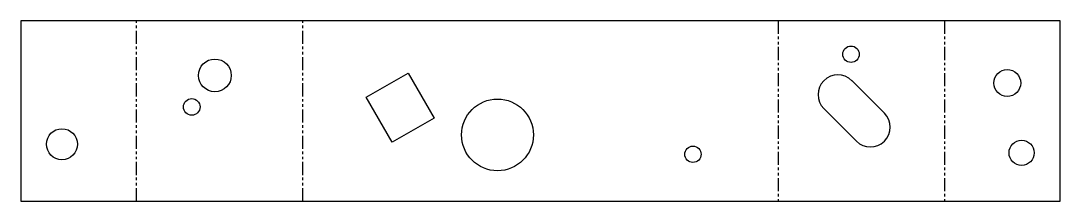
# Model space of a CAD drawing. Header units: millimetres. Extents: x -71 to 180, y 0 to 44.
import ezdxf

# ---------------------------------------------------------------- set-up
doc = ezdxf.new("R2010")
doc.units = ezdxf.units.MM
doc.linetypes.add('PHANTOM', pattern=[6.35, 3.175, -0.635, 0.635, -0.635, 0.635, -0.635])
doc.layers.add('BEND', color=7, linetype='Continuous')
doc.layers.add('CUT', color=7, linetype='Continuous')

msp = doc.modelspace()

# ---------------------------------------------------------------- linework, layer by layer
at = {"layer": 'BEND', "color": 4, "linetype": 'PHANTOM'}
for p, q in [((-43.28, 0), (-43.28, 43.72)), ((-3.14, 0), (-3.14, 43.72)), ((111.73, 43.72), (111.73, 0)), ((151.86, 43.72), (151.86, 0))]:
    msp.add_line(p, q, dxfattribs=at)
at = {"layer": 'CUT'}
for p, q in [((179.85, 43.72), (-71.27, 43.72)), ((-71.27, 43.72), (-71.27, 0)), ((179.85, 0), (179.85, 43.72)), ((12.17, 25.18), (22.3, 31.02)), ((22.3, 31.02), (28.59, 20.13)), ((129.51, 29.21), (137.39, 21.33)), ((18.46, 14.28), (12.17, 25.18)), ((28.59, 20.13), (18.46, 14.28)), ((130.62, 14.56), (122.74, 22.43)), ((-71.27, 0), (179.85, 0))]:
    msp.add_line(p, q, dxfattribs=at)
for centre, radius in [((129.31, 35.61), 1.99), ((-24.37, 30.49), 3.96), ((167.06, 28.64), 3.25), ((-29.97, 22.85), 2.02), ((43.9, 16.07), 8.69), ((-61.32, 13.82), 3.75), ((91.12, 11.37), 1.98), ((170.53, 11.73), 3.03)]:
    msp.add_circle(centre, radius, dxfattribs=at)
for centre, start, end in [((126.13, 25.82), 45, -135), ((134, 17.94), -135, 45)]:
    msp.add_arc(centre, 4.79, start, end, dxfattribs=at)

doc.saveas('drawing.dxf')
